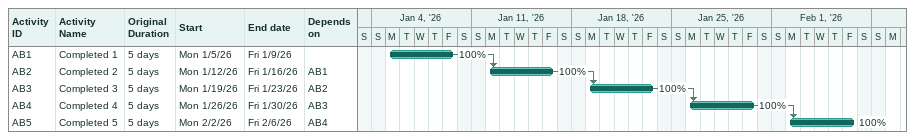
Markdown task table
| ID | Task | Original duration | Start | Finish | Predecessors | % complete |
|---|---|---|---|---|---|---|
| AB1 | Completed 1 | 5d | 2026-01-05 | 2026-01-09 |  | 100 |
| AB2 | Completed 2 | 5d | 2026-01-12 | 2026-01-16 | AB1 | 100 |
| AB3 | Completed 3 | 5d | 2026-01-19 | 2026-01-23 | AB2 | 100 |
| AB4 | Completed 4 | 5d | 2026-01-26 | 2026-01-30 | AB3 | 100 |
| AB5 | Completed 5 | 5d | 2026-02-02 | 2026-02-06 | AB4 | 100 |
